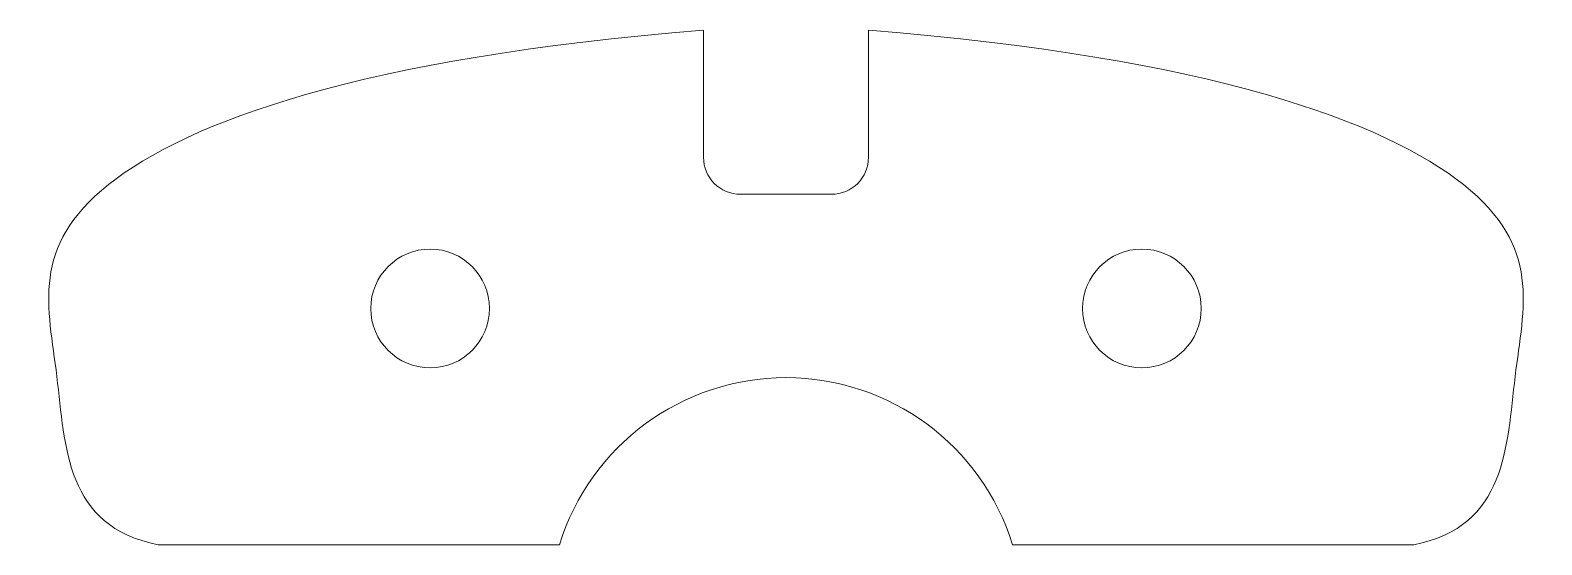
# Model space of a CAD drawing. Extents: x -19.1 to 19.1, y -6 to 7.
import ezdxf

# ---------------------------------------------------------------- set-up
doc = ezdxf.new("R2010")
doc.units = 0
doc.layers.get('0').update_dxf_attribs({"linetype": 'CONTINUOUS', "lineweight": 5, "true_color": 0xffffff})

msp = doc.modelspace()

# ---------------------------------------------------------------- linework, layer by layer
at = {"flags": 128}
for points in [[(-2.086, 7.03), (-2.086, 3.82, 0.414212), (-1.152, 2.886), (0, 2.886), (1.152, 2.886, 0.414213), (2.086, 3.82), (2.086, 7.03)], [(15.877, -5.97), (5.73, -5.97, 0.328569), (0, -1.748, 0.32857), (-5.73, -5.97), (-15.877, -5.97)]]:
    msp.add_lwpolyline(points, format="xyb", dxfattribs=at)
for centre in [(-9, 0), (9, 0)]:
    msp.add_circle(centre, 1.5)
for points in [[(-17.134, 3.13), (-15.156, 4.704), (-10.747, 6.347), (-2.086, 7.03)], [(2.086, 7.03), (10.747, 6.347), (15.156, 4.704), (17.134, 3.13)], [(-18.439, -1.718), (-18.659, 0.049), (-19.112, 1.555), (-17.134, 3.13)], [(17.134, 3.13), (19.112, 1.555), (18.659, 0.049), (18.439, -1.718)], [(-15.877, -5.97), (-18.231, -5.509), (-18.219, -3.484), (-18.439, -1.718)], [(18.439, -1.718), (18.219, -3.484), (18.231, -5.509), (15.877, -5.97)]]:
    msp.add_open_spline(points, degree=3)

doc.saveas('drawing.dxf')
